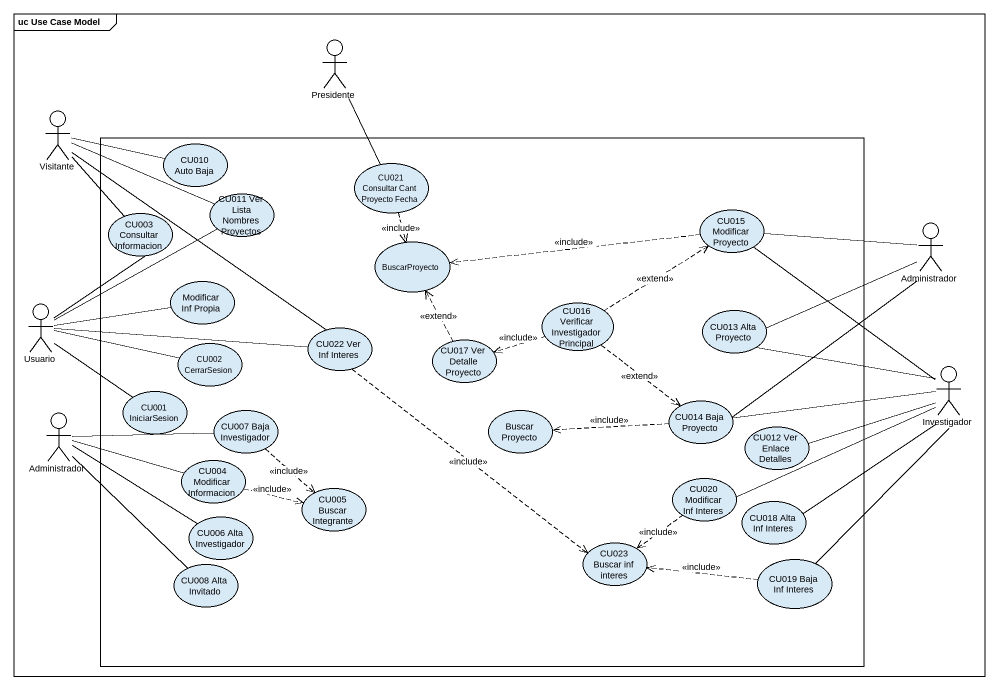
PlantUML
@startuml
mainframe uc Use Case Model
actor Presidente
actor Visitante
rectangle " " as rectangle1 {
  usecase "CU010 Auto Baja" as CU010_Auto_Baja
  usecase "CU021 Consultar Cant Proyecto Fecha" as CU021_Consultar_Cant
  usecase "CU003 Consultar Informacion" as CU003_Consultar_Informacion
  usecase "CU011 Ver Lista Nombres Proyectos" as CU011_Ver_Lista_Nombres
  usecase "CU015 Modificar Proyecto" as CU015_Modificar_Proyecto
  usecase BuscarProyecto
  usecase "Modificar Inf Propia" as Modificar_Inf_Propia
  usecase "CU022 Ver Inf Interes" as CU022_Ver_Inf_Interes
  usecase "CU016 Verificar Investigador Principal" as CU016_Verificar
  usecase "CU013 Alta Proyecto" as CU013_Alta_Proyecto
  usecase "CU002 CerrarSesion" as CU002_CerrarSesion
  usecase "CU017 Ver Detalle Proyecto" as CU017_Ver_Detalle_Proyecto
  usecase "CU001 IniciarSesion" as CU001_IniciarSesion
  usecase "CU014 Baja Proyecto" as CU014_Baja_Proyecto
  usecase "CU007 Baja Investigador" as CU007_Baja_Investigador
  usecase "Buscar Proyecto" as Buscar_Proyecto
  usecase "CU012 Ver Enlace Detalles" as CU012_Ver_Enlace_Detalles
  usecase "CU004 Modificar Informacion" as CU004_Modificar_Informacion
  usecase "CU020 Modificar Inf Interes" as CU020_Modificar_Inf_Interes
  usecase "CU006 Alta Investigador" as CU006_Alta_Investigador
  usecase "CU005 Buscar Integrante" as CU005_Buscar_Integrante
  usecase "CU018 Alta Inf Interes" as CU018_Alta_Inf_Interes
  usecase "CU023 Buscar inf interes" as CU023_Buscar_inf_interes
  usecase "CU019 Baja Inf Interes" as CU019_Baja_Inf_Interes
  usecase "CU008 Alta Invitado" as CU008_Alta_Invitado
}
actor Administrador
actor Usuario
actor Investigador
actor "Administrador" as Administrador_2
Presidente -- CU021_Consultar_Cant
Visitante -right- CU010_Auto_Baja
Visitante -- CU003_Consultar_Informacion
Visitante -right- CU011_Ver_Lista_Nombres
Visitante -- CU022_Ver_Inf_Interes
CU021_Consultar_Cant ..> BuscarProyecto : <<include>>
CU015_Modificar_Proyecto .left.> BuscarProyecto : <<include>>
Administrador -left- CU015_Modificar_Proyecto
Administrador -left- CU013_Alta_Proyecto
Administrador -- CU014_Baja_Proyecto
Usuario -up- CU003_Consultar_Informacion
Usuario -up- CU011_Ver_Lista_Nombres
Usuario -right- Modificar_Inf_Propia
Usuario -right- CU022_Ver_Inf_Interes
Usuario -right- CU002_CerrarSesion
Usuario -- CU001_IniciarSesion
CU022_Ver_Inf_Interes ..> CU023_Buscar_inf_interes : <<include>>
CU016_Verificar .up.> CU015_Modificar_Proyecto : <<extend>>
CU016_Verificar .left.> CU017_Ver_Detalle_Proyecto : <<include>>
CU016_Verificar ..> CU014_Baja_Proyecto : <<extend>>
CU017_Ver_Detalle_Proyecto .up.> BuscarProyecto : <<extend>>
Investigador -up- CU015_Modificar_Proyecto
Investigador -left- CU013_Alta_Proyecto
Investigador -left- CU014_Baja_Proyecto
Investigador -left- CU012_Ver_Enlace_Detalles
Investigador -- CU018_Alta_Inf_Interes
Investigador -- CU019_Baja_Inf_Interes
CU014_Baja_Proyecto .left.> Buscar_Proyecto : <<include>>
Administrador_2 -right- CU007_Baja_Investigador
Administrador_2 -right- CU004_Modificar_Informacion
Administrador_2 -right- CU006_Alta_Investigador
Administrador_2 -- CU008_Alta_Invitado
CU007_Baja_Investigador ..> CU005_Buscar_Integrante : <<include>>
CU004_Modificar_Informacion .right.> CU005_Buscar_Integrante : <<include>>
CU020_Modificar_Inf_Interes -right- Investigador
CU020_Modificar_Inf_Interes ..> CU023_Buscar_inf_interes : <<include>>
CU019_Baja_Inf_Interes .left.> CU023_Buscar_inf_interes : <<include>>
@enduml
